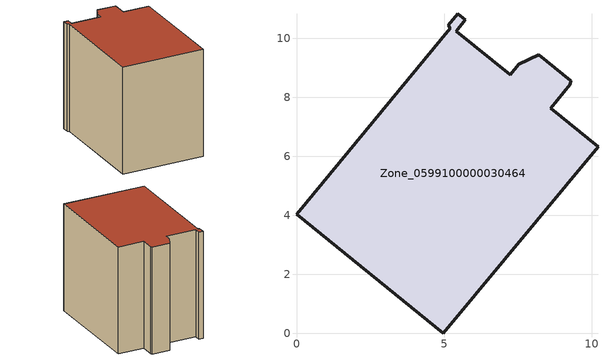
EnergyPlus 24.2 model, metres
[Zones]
Zone_0599100000030464
 floor ground (C_G): 10.22,6.33 4.98,0 0,4.04 5.22,10.34 5.15,10.45 5.47,10.84 5.72,10.63 5.41,10.24 7.24,8.76 7.53,9.12 8.21,9.45 9.3,8.56 9.27,8.45 8.61,7.63 z0
 wall outside (C_F): 5.22,10.34 0,4.04 4.98,0 10.22,6.33 8.61,7.63 9.27,8.45 9.3,8.56 8.21,9.45 7.53,9.12 7.24,8.76 5.41,10.24 5.72,10.63 5.47,10.84 5.15,10.45 5.22,10.34 z0:8.29
 roof outside (C_R): 9.3,8.56 8.21,9.45 7.53,9.12 7.24,8.76 5.41,10.24 5.72,10.63 5.47,10.84 5.15,10.45 5.22,10.34 0,4.04 4.98,0 10.22,6.33 8.61,7.63 9.27,8.45 z8.29
[BUILDING]
Pand.0599100000030464: North Axis=0; Terrain=City; Loads Convergence Tolerance Value=0.04; Temperature Convergence Tolerance Value=0.4; Solar Distribution=FullExterior; Maximum Number of Warmup Days=25; Minimum Number of Warmup Days=1
[Site:Location]
Rotterdam.The.Hague.AP_ZH_NLD Design_Conditions: Latitude=51.96; Longitude=4.45; Time Zone=1; Elevation=-4.5
[SITE:GROUNDTEMPERATURE:BUILDINGSURFACE]
18, 18, 18, 18, 18, 18, 18, 18, 18, 18, 18, 18
[MATERIAL] Thermal Absorptance=0.9; Solar Absorptance=0.7; Visible Absorptance=0.7
Name | Roughness | Thickness | Conductivity | Density | Specific Heat
G.TI.1946-1964 | MediumSmooth | 0.15 | 1 | 540 | 1210
F.TI.1946-1964 | Rough | 0.3 | 0.857143 | 1920 | 840
R.TI.1946-1964 | MediumRough | 0.2 | 0.277778 | 1500 | 1000
[CONSTRUCTION]
C_G: G.TI.1946-1964
C_F: F.TI.1946-1964
C_R: R.TI.1946-1964
[ZONE]
Zone_0599100000030464: Type=1; Multiplier=1; Ceiling Height=Autocalculate; Volume=Autocalculate; Floor Area=autocalculate; Part of Total Floor Area=Yes
[ZONEINFILTRATION:DESIGNFLOWRATE]
Infil_Zone_0599100000030464: Zone or ZoneList or Space or SpaceList=Zone_0599100000030464; Schedule=AlwaysOn; Design Flow Rate Calculation Method=Flow/Area; Flow Rate per Floor Area=0.003; Constant Term Coefficient=1; Temperature Term Coefficient=0; Velocity Term Coefficient=0; Velocity Squared Term Coefficient=0
[HVACTEMPLATE:ZONE:IDEALLOADSAIRSYSTEM]
Zone_0599100000030464: Maximum Heating Supply Air Temperature=50; Minimum Cooling Supply Air Temperature=13; Maximum Heating Supply Air Humidity Ratio=0.0156; Minimum Cooling Supply Air Humidity Ratio=0.0077; Heating Limit=NoLimit; Cooling Limit=NoLimit; Dehumidification Control Type=ConstantSensibleHeatRatio; Cooling Sensible Heat Ratio=0.7; Dehumidification Setpoint=60; Humidification Control Type=None; Humidification Setpoint=30; Outdoor Air Method=None; Outdoor Air Flow Rate per Person=0.00944; Outdoor Air Flow Rate per Zone Floor Area=0; Outdoor Air Flow Rate per Zone=0; Demand Controlled Ventilation Type=None; Outdoor Air Economizer Type=NoEconomizer; Heat Recovery Type=None; Sensible Heat Recovery Effectiveness=0.7; Latent Heat Recovery Effectiveness=0.65
[ZONECONTROL:THERMOSTAT]
ThermostatControl_Zone_0599100000030464: Zone or ZoneList=Zone_0599100000030464; Control Type Schedule=DualSetpointControlType; Control 1=Thermostat_Zone_0599100000030464; Temperature Difference Between Cutout And Setpoint=0
[THERMOSTATSETPOINT:DUALSETPOINT]
Thermostat_Zone_0599100000030464: Heating Setpoint Temperature Schedule=HeatingSetpoint_Zone_0599100000030464; Cooling Setpoint Temperature Schedule=CoolingSetpoint_Zone_0599100000030464
[SCHEDULE:COMPACT]
HeatingSetpoint_Zone_0599100000030464: Through: 12/31, For: AllDays, Until: 24:00, 21
CoolingSetpoint_Zone_0599100000030464: Through: 12/31, For: AllDays, Until: 24:00, 24
DualSetpointControlType: Through: 12/31, For: AllDays, Until: 24:00, 4
AlwaysOn: Through: 12/31, For: AllDays, Until: 24:00, 1
